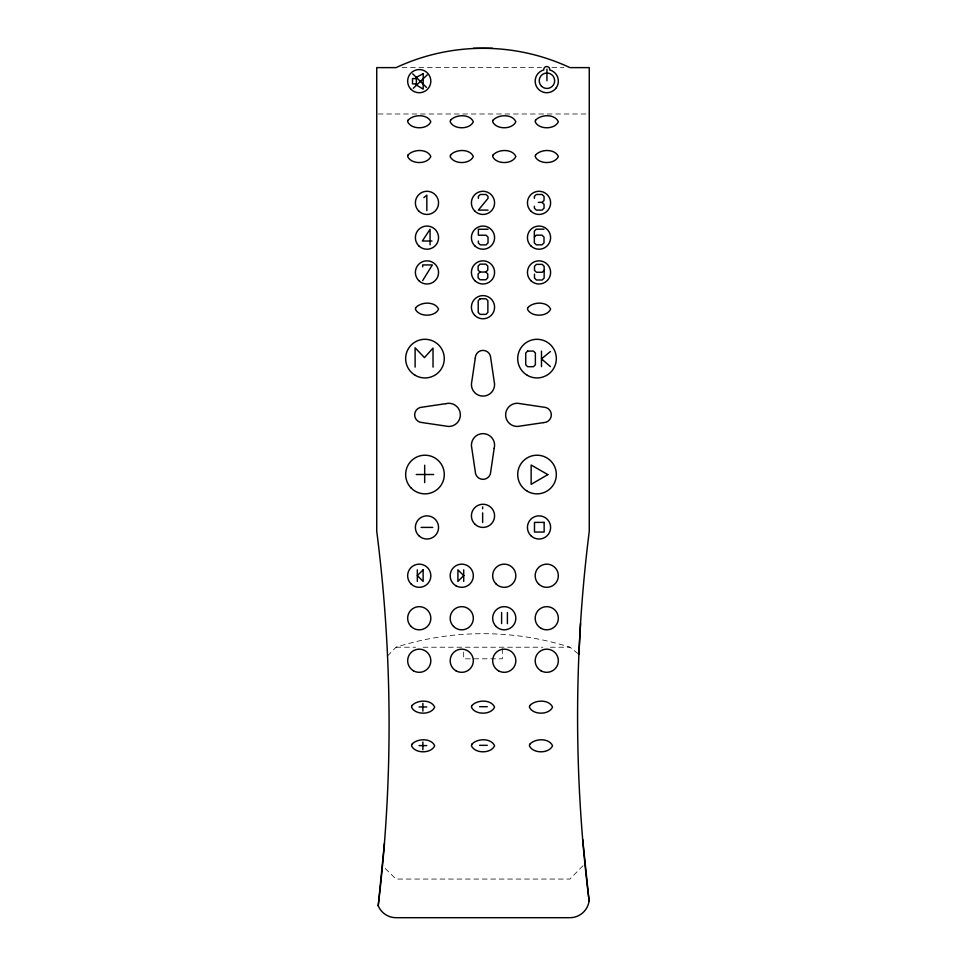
<?xml version="1.0" encoding="UTF-8"?>
<svg xmlns="http://www.w3.org/2000/svg" width="966" height="966" viewBox="0 0 966 966"><rect width="100%" height="100%" fill="white"/><g stroke="black" fill="none" stroke-linecap="round" stroke-linejoin="round"><path stroke-width="0.72" stroke-dasharray="4.83 3.62" d="M387.535 655.938L396.06 647.22A286.214 286.214 0 0 1 569.94 647.22L578.9 654.356M582.957 865.753L569.94 879.06L396.06 879.06L382.427 865.729M402.061 67.62L541.455 67.62M551.948 67.62L563.939 67.62M378.249 113.988L586.241 113.988M396.06 647.22L415.597 647.22M423.108 647.22L542.892 647.22M550.403 647.22L569.94 647.22M502.32 648.669L502.32 658.812L463.68 658.812L463.68 651.567"/><path stroke-width="1.45" d="M578.9 654.356L580.53 623.517M384.408 843.511L378.213 905.77A19.32 19.32 0 0 0 396.06 917.7L569.94 917.7A19.32 19.32 0 0 0 589.091 900.904A1478.849 1478.849 0 0 1 589.26 531.3L589.26 67.62L569.94 67.62A205.275 205.275 0 0 0 396.06 67.62L376.74 67.62L376.74 531.3A1517.96 1517.96 0 0 1 378.213 905.77M422.685 280.563L432.345 264.938L422.685 264.938L422.685 266.87M538.255 202.377L542.119 202.377L544.051 200.445L544.051 196.412L542.119 194.48L536.323 194.48L534.391 196.412L534.391 198.344M480.042 272.038L478.11 273.97L478.11 277.834L480.042 279.766L485.838 279.766L487.77 277.834L487.77 273.97L485.838 272.038L480.042 272.038L478.11 270.106L478.11 266.073L480.042 264.141L485.838 264.141L487.77 266.073L487.77 270.106L485.838 272.038M534.343 237.105L536.275 235.173L542.071 235.173L544.003 237.105L544.003 242.901L542.071 244.833L536.275 244.833L534.343 242.901L534.343 231.128L536.275 229.196L544.003 229.196M544.148 270.335L542.216 272.267L536.42 272.267L534.488 270.335L534.488 266.302L536.42 264.37L542.216 264.37L544.148 266.302L544.148 278.063L542.216 279.995L536.42 279.995L534.488 278.063L534.488 274.199M413.291 88.256L427.226 74.877M423.857 197.632L426.839 195.168L426.839 210.624M550.439 351.503L541.479 358.869L550.439 366.597M473.34 48.3L492.66 48.3M416.382 78.572L412.518 78.572L412.518 83.885L416.382 83.885M488.023 210.105L478.363 210.105L488.023 198.344L488.023 196.412L486.091 194.48L480.295 194.48L478.363 196.412L478.363 198.344M488.023 229.256L478.363 229.256L478.363 235.221L486.091 235.221L488.023 237.153L488.023 242.949L486.091 244.881L480.295 244.881L478.363 242.949L478.363 241.017M431.995 241.017L422.335 241.017L430.063 229.256L430.063 244.881M416.261 474.511L433.649 474.511M421.104 527.4L432.696 527.4M479.583 706.689L487.311 706.689M419.039 706.967L426.767 706.967M479.583 745.329L487.311 745.329M419.039 745.607L426.767 745.607M412.711 73.839L426.453 87.411M542.119 202.377L544.051 204.309L544.051 208.173L542.119 210.105L536.323 210.105L534.391 208.173L534.391 206.241M589.091 900.904L582.691 839.478M546.949 69.154L546.949 80.746M541.479 351.141L541.479 366.597M507.404 612.456L507.404 623.601M501.608 612.456L501.608 623.601M482.65 506.872L482.65 508.804M482.65 512.861L482.65 522.521M463.704 569.819L463.704 581.411M433.022 367.128L433.022 348.11L424.436 357.601L415.114 347.808L415.114 367.128M424.678 465.25L424.678 482.638M422.879 703.369L422.879 711.097M422.879 742.009L422.879 749.737M417.336 569.819L417.336 581.411M475.272 358.108L471.806 381.522A11.592 11.592 0 0 0 483 396.108A11.592 11.592 0 0 0 494.194 381.522L490.728 358.108A7.728 7.728 0 0 0 483 350.38A7.728 7.728 0 0 0 475.272 358.108M494.194 448.224L490.728 471.625A7.728 7.728 0 0 1 483 479.353A7.728 7.728 0 0 1 475.272 471.625L471.806 448.224A11.592 11.592 0 0 1 483 433.625A11.592 11.592 0 0 1 494.194 448.224M408.05 120.219L407.652 121.716C411.105 129.782 427.383 129.782 430.836 121.716C427.298 113.783 413.388 114.23 408.05 120.219M408.05 154.995L407.652 156.492C411.105 164.558 427.383 164.558 430.836 156.492C427.298 148.559 413.388 149.006 408.05 154.995M450.554 120.219L450.156 121.716C453.609 129.782 469.887 129.782 473.34 121.716C469.802 113.783 455.892 114.23 450.554 120.219M450.554 154.995L450.156 156.492C453.609 164.558 469.887 164.558 473.34 156.492C469.802 148.559 455.892 149.006 450.554 154.995M415.778 307.623L415.38 309.12C418.833 317.186 435.111 317.186 438.564 309.12C435.026 301.187 421.116 301.634 415.778 307.623M493.058 120.219L492.66 121.716C496.113 129.782 512.391 129.782 515.844 121.716C512.306 113.783 498.396 114.23 493.058 120.219M493.058 154.995L492.66 156.492C496.113 164.558 512.391 164.558 515.844 156.492C512.306 148.559 498.396 149.006 493.058 154.995M535.562 120.219L535.164 121.716C538.617 129.782 554.895 129.782 558.348 121.716C554.81 113.783 540.9 114.23 535.562 120.219M535.562 154.995L535.164 156.492C538.617 164.558 554.895 164.558 558.348 156.492C554.81 148.559 540.9 149.006 535.562 154.995M411.914 705.615L411.516 707.112C414.969 715.178 431.247 715.178 434.7 707.112C431.162 699.179 417.252 699.625 411.914 705.615M411.914 744.255L411.516 745.752C414.969 753.818 431.247 753.818 434.7 745.752C431.162 737.819 417.252 738.265 411.914 744.255M527.834 307.623L527.436 309.12C530.889 317.186 547.167 317.186 550.62 309.12C547.082 301.187 533.172 301.634 527.834 307.623M471.806 705.615L471.408 707.112C474.861 715.178 491.139 715.178 494.592 707.112C491.054 699.179 477.144 699.625 471.806 705.615M471.806 744.255L471.408 745.752C474.861 753.818 491.139 753.818 494.592 745.752C491.054 737.819 477.144 738.265 471.806 744.255M529.766 705.615L529.368 707.112C532.821 715.178 549.099 715.178 552.552 707.112C549.014 699.179 535.104 699.625 529.766 705.615M529.766 744.255L529.368 745.752C532.821 753.818 549.099 753.818 552.552 745.752C549.014 737.819 535.104 738.265 529.766 744.255M480.15 298.76L478.218 300.692L478.218 312.453L480.15 314.385L485.946 314.385L487.878 312.453L487.878 300.692L485.946 298.76L480.15 298.76M527.653 351.069L525.721 353.001L525.721 364.774L527.653 366.706L533.449 366.706L535.381 364.774L535.381 353.001L533.449 351.069L527.653 351.069M423.132 569.819L417.336 575.615L423.132 581.411L423.132 569.819M463.704 575.615L457.908 581.411L457.908 569.819L463.704 575.615M547.843 474.62L531.143 484.328L531.143 465.008L547.843 474.62M423.193 73.67L416.382 77.304L416.382 85.032L423.193 89.126L423.193 73.67M445.785 403.667L422.384 407.145A7.728 7.728 0 0 0 414.655 414.873A7.728 7.728 0 0 0 422.384 422.601L445.785 426.066A11.592 11.592 0 0 0 460.371 414.873A11.592 11.592 0 0 0 445.785 403.667M543.616 422.601L520.215 426.066A11.592 11.592 0 0 1 505.629 414.873A11.592 11.592 0 0 1 520.215 403.667L543.616 407.145A7.728 7.728 0 0 1 551.345 414.873A7.728 7.728 0 0 1 543.616 422.601M544.148 522.389L534.488 522.389L534.488 532.049L544.148 532.049L544.148 522.389M541.479 86.203A7.728 7.728 0 0 0 554.412 82.738A7.728 7.728 0 0 0 544.945 73.283A7.728 7.728 0 0 0 541.479 86.203M418.773 535.635A11.592 11.592 0 0 0 438.166 530.431A11.592 11.592 0 0 0 423.977 516.242A11.592 11.592 0 0 0 418.773 535.635M530.829 280.611A11.592 11.592 0 0 0 550.222 275.407A11.592 11.592 0 0 0 536.033 261.218A11.592 11.592 0 0 0 530.829 280.611M418.773 211.059A11.592 11.592 0 0 0 438.166 205.855A11.592 11.592 0 0 0 423.977 191.666A11.592 11.592 0 0 0 418.773 211.059M474.801 524.043A11.592 11.592 0 0 0 494.194 518.839A11.592 11.592 0 0 0 480.005 504.65A11.592 11.592 0 0 0 474.801 524.043M498.456 670.778A11.592 11.592 0 0 0 515.844 660.744A11.592 11.592 0 0 0 498.456 650.71A11.592 11.592 0 0 0 498.456 670.778M538.557 583.935A11.592 11.592 0 0 0 557.95 578.731A11.592 11.592 0 0 0 543.761 564.542A11.592 11.592 0 0 0 538.557 583.935M411.311 488.192A19.32 19.32 0 0 0 443.635 479.534A19.32 19.32 0 0 0 419.969 455.867A19.32 19.32 0 0 0 411.311 488.192M415.308 375.351A19.32 19.32 0 0 0 444.288 358.615A19.32 19.32 0 0 0 415.308 341.879A19.32 19.32 0 0 0 415.308 375.351M411.045 89.343A11.592 11.592 0 0 0 430.438 84.139A11.592 11.592 0 0 0 416.249 69.95A11.592 11.592 0 0 0 411.045 89.343M527.364 375.351A19.32 19.32 0 0 0 556.344 358.615A19.32 19.32 0 0 0 527.364 341.879A19.32 19.32 0 0 0 527.364 375.351M540.96 628.274A11.592 11.592 0 0 0 558.348 618.24A11.592 11.592 0 0 0 540.96 608.206A11.592 11.592 0 0 0 540.96 628.274M411.045 583.935A11.592 11.592 0 0 0 430.438 578.731A11.592 11.592 0 0 0 416.249 564.542A11.592 11.592 0 0 0 411.045 583.935M496.053 583.935A11.592 11.592 0 0 0 515.446 578.731A11.592 11.592 0 0 0 501.257 564.542A11.592 11.592 0 0 0 496.053 583.935M455.952 585.77A11.592 11.592 0 0 0 473.34 575.736A11.592 11.592 0 0 0 455.952 565.702A11.592 11.592 0 0 0 455.952 585.77M496.053 626.439A11.592 11.592 0 0 0 515.446 621.235A11.592 11.592 0 0 0 501.257 607.046A11.592 11.592 0 0 0 496.053 626.439M413.448 670.778A11.592 11.592 0 0 0 430.836 660.744A11.592 11.592 0 0 0 413.448 650.71A11.592 11.592 0 0 0 413.448 670.778M411.045 626.439A11.592 11.592 0 0 0 430.438 621.235A11.592 11.592 0 0 0 416.249 607.046A11.592 11.592 0 0 0 411.045 626.439M455.952 670.778A11.592 11.592 0 0 0 473.34 660.744A11.592 11.592 0 0 0 455.952 650.71A11.592 11.592 0 0 0 455.952 670.778M453.549 626.439A11.592 11.592 0 0 0 472.942 621.235A11.592 11.592 0 0 0 458.753 607.046A11.592 11.592 0 0 0 453.549 626.439M540.96 670.778A11.592 11.592 0 0 0 558.348 660.744A11.592 11.592 0 0 0 540.96 650.71A11.592 11.592 0 0 0 540.96 670.778M556.247 87.797A11.592 11.592 0 0 0 549.751 69.95A3.031 3.031 0 0 0 546.756 66.521A3.031 3.031 0 0 0 543.761 69.95A11.592 11.592 0 0 0 537.265 87.797A11.592 11.592 0 0 0 556.247 87.797M474.801 245.835A11.592 11.592 0 0 0 494.194 240.631A11.592 11.592 0 0 0 480.005 226.442A11.592 11.592 0 0 0 474.801 245.835M530.829 211.059A11.592 11.592 0 0 0 550.222 205.855A11.592 11.592 0 0 0 536.033 191.666A11.592 11.592 0 0 0 530.829 211.059M527.364 491.271A19.32 19.32 0 0 0 556.344 474.535A19.32 19.32 0 0 0 527.364 457.799A19.32 19.32 0 0 0 527.364 491.271M418.773 280.611A11.592 11.592 0 0 0 438.166 275.407A11.592 11.592 0 0 0 423.977 261.218A11.592 11.592 0 0 0 418.773 280.611M418.773 245.835A11.592 11.592 0 0 0 438.166 240.631A11.592 11.592 0 0 0 423.977 226.442A11.592 11.592 0 0 0 418.773 245.835M474.801 280.611A11.592 11.592 0 0 0 494.194 275.407A11.592 11.592 0 0 0 480.005 261.218A11.592 11.592 0 0 0 474.801 280.611M530.829 245.835A11.592 11.592 0 0 0 550.222 240.631A11.592 11.592 0 0 0 536.033 226.442A11.592 11.592 0 0 0 530.829 245.835M474.801 315.387A11.592 11.592 0 0 0 494.194 310.183A11.592 11.592 0 0 0 480.005 295.994A11.592 11.592 0 0 0 474.801 315.387M530.829 535.635A11.592 11.592 0 0 0 550.222 530.431A11.592 11.592 0 0 0 536.033 516.242A11.592 11.592 0 0 0 530.829 535.635M474.801 211.059A11.592 11.592 0 0 0 494.194 205.855A11.592 11.592 0 0 0 480.005 191.666A11.592 11.592 0 0 0 474.801 211.059"/></g></svg>
